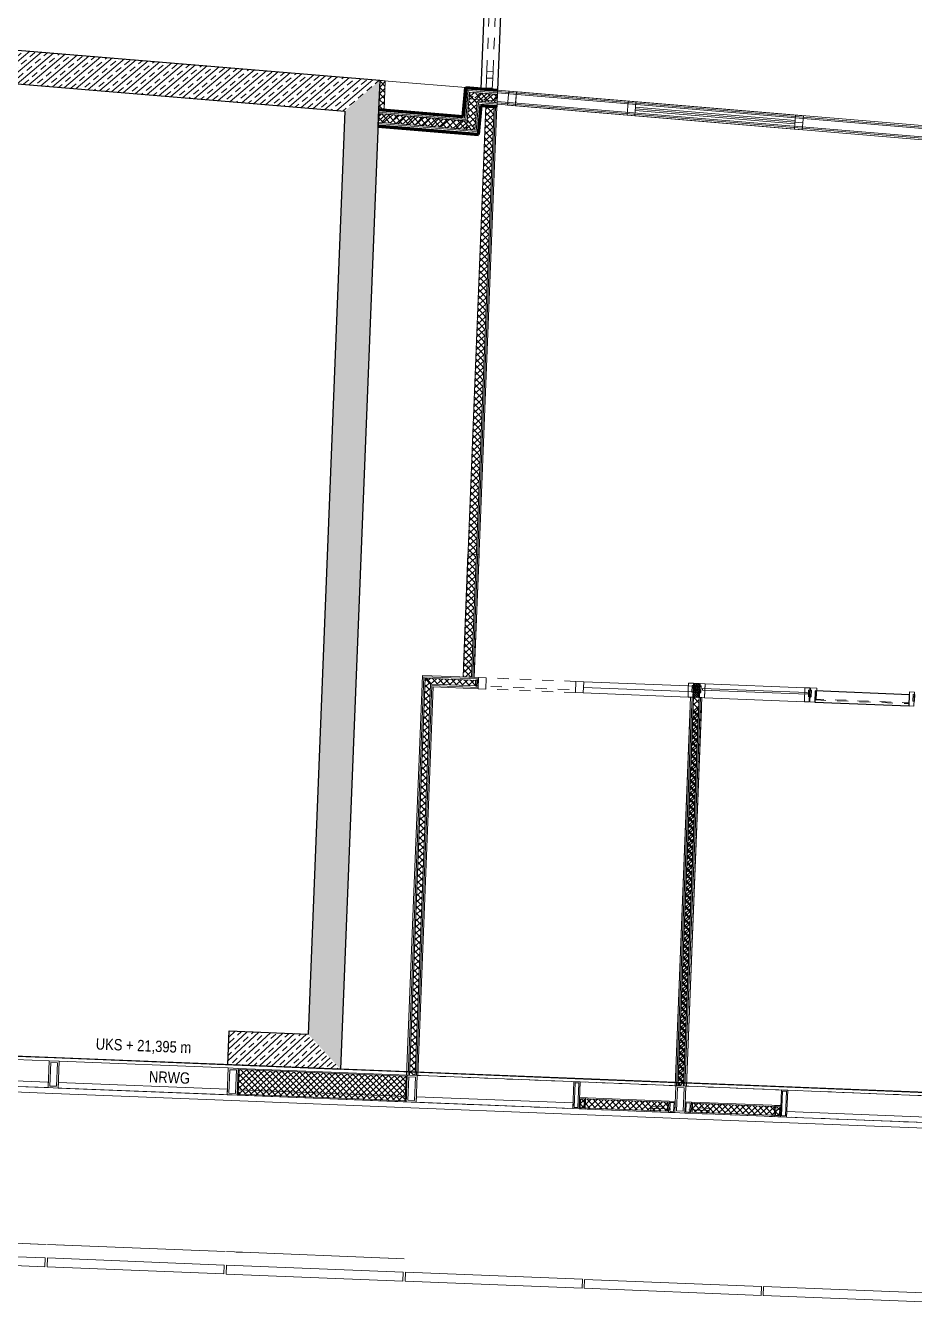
# Model space of a CAD drawing. Header units: metres. Extents: x 66528 to 66676, y 35171 to 35248.
# Drawn here: x 66644.74 to 66652.67, y 35197.26 to 35208.66 of the extents above; entities that cross this region are included whole.
import ezdxf

# ---------------------------------------------------------------- set-up
doc = ezdxf.new("R2010")
doc.units = ezdxf.units.M
doc.header["$LTSCALE"] = 0.00254
for name, pattern in [('Ohne Titel-20', [0.39368, 0.1388888888888889, -0.2547911111111111]), ('Ohne Titel-22', [0.78736, 0.39368, -0.39368]), ('Ohne Titel-23', [0.19685039370078738, 0.1377952755905512, -0.0590551181102362])]:
    doc.linetypes.add(name, pattern=pattern)
for name, color, linetype, lineweight in [('AUSBAU - Darstellungen - Fassade', 7, 'Continuous', 13), ('AUSBAU - Darstellungen - Trockenbau', 7, 'Continuous', 13), ('AUSBAU - Darstellungen - Wände - Mauerwerk', 7, 'Continuous', 25), ('AUSBAU - Objekte - Türen', 7, 'Continuous', 13), ('ROHBAU - Darstellungen - Decken', 150, 'Continuous', 25), ('ROHBAU - Darstellungen - Wände', 7, 'Continuous', 25)]:
    doc.layers.add(name, color=color, linetype=linetype, lineweight=lineweight)
doc.styles.add('Arial Narrow', font='ARIALN.TTF')
pattern_1 = [(45, (0, 0), (0.0264583333333318, -0.0264583333333364), []), (-45, (0.0748354676755763, -0.0748354676755763), (-0.0263285232311339, -0.0265881434355389), [])]
pattern_2 = [(45, (0, 0), (0.0396875, -0.0396875), [])]

# ---------------------------------------------------------------- blocks, each defined once
blk = doc.blocks.new('Gruppe-299-1')
at = {"layer": 'AUSBAU - Objekte - Türen', "linetype": 'Continuous', "flags": 128}
blk.add_lwpolyline([(66648.64765914582, 35202.94652297107), (66648.68742994232, 35203.94573176669), (66648.78729385526, 35203.94032336354), (66648.74752305883, 35202.94111456938)], close=True, dxfattribs=at)
blk = doc.blocks.new('Tür_Kombizone')
at = {"layer": 'AUSBAU - Objekte - Türen', "color": 253, "linetype": 'Ohne Titel-22'}
blk.add_line((-0.3425, -0.075000498585403), (0.4575000000000001, -0.075), dxfattribs=at)
at = {"layer": 'AUSBAU - Objekte - Türen', "flags": 128}
for points in [[(-0.47, 0), (-0.47, -0.1), (-0.4, -0.1), (-0.4, 0)], [(0.4, 0), (0.4, -0.1), (0.47, -0.1), (0.47, 0)]]:
    blk.add_lwpolyline(points, close=True, dxfattribs=at)
at = {"layer": 'AUSBAU - Objekte - Türen', "color": 253, "linetype": 'Ohne Titel-22', "flags": 128}
blk.add_lwpolyline([(0.4, 0), (0.4, -0.1), (-0.4, -0.1), (-0.4, 0)], close=True, dxfattribs=at)
blk = doc.blocks.new('Fassade_BTS_1.60m_Balkon (2D)')
at = {"layer": 'AUSBAU - Darstellungen - Fassade', "linetype": 'Ohne Titel-22'}
blk.add_line((-0.755, 0), (0.755, 0), dxfattribs=at)
at = {"layer": 'AUSBAU - Darstellungen - Fassade', "lineweight": 5, "flags": 128}
blk.add_lwpolyline([(-0.7900004933997989, -1.760003731712698), (-0.7900004933997989, -1.840003731712698), (0.7899995066002012, -1.840003731712698), (0.7899995066002012, -1.760003731712698)], close=True, dxfattribs=at)
blk = doc.blocks.new('Fassade_4.OG_BTS_Dämmpaneel (2D)')
at = {"layer": 'AUSBAU - Darstellungen - Fassade', "linetype": 'Continuous', "lineweight": 5}
h = blk.add_hatch(dxfattribs=at)
h.set_pattern_fill('DÄMMUNG GRAU', color=251, style=0, pattern_type=2)
h.set_pattern_definition(pattern_1)
h.paths.add_polyline_path([(0.01, -0.23), (0.01, -0.01), (1.5, -0.01), (1.5, -0.23)])
at = {"layer": 'AUSBAU - Darstellungen - Fassade'}
for p, q in [((0.01, -0.01), (1.5, -0.01)), ((0.01, -0.23), (0.01, -0.01)), ((1.5, -0.23), (1.5, -0.01)), ((0.01, -0.23), (1.5, -0.23))]:
    blk.add_line(p, q, dxfattribs=at)
at = {"layer": 'AUSBAU - Darstellungen - Fassade', "color": 7, "flags": 128}
blk.add_lwpolyline([(0, 0), (1.509999999999999, 0), (1.509999999999999, -0.24), (0, -0.24)], close=True, dxfattribs=at)
at = {"layer": 'AUSBAU - Darstellungen - Fassade', "flags": 128}
for points in [[(0, 0), (1.509999999999999, 0), (1.509999999999999, -0.24), (0, -0.24)], [(0.01, -0.01), (1.5, -0.01), (1.5, -0.23), (0.01, -0.23)]]:
    blk.add_lwpolyline(points, close=True, dxfattribs=at)
blk = doc.blocks.new('Pfosten ab 1.OG (2D)')
at = {"layer": 'AUSBAU - Darstellungen - Fassade', "flags": 128}
for points in [[(-0.045, 0.1199999999997676), (0.045, 0.1199999999997676), (0.045, -0.1199999999997676), (-0.045, -0.1199999999997676)], [(-0.03, 0.1049999999997676), (0.03, 0.1049999999997676), (0.03, -0.1049999999997676), (-0.03, -0.1049999999997676)]]:
    blk.add_lwpolyline(points, close=True, dxfattribs=at)
blk = doc.blocks.new('Fassade_BTS_1.60m (2D)')
at = {"layer": 'AUSBAU - Darstellungen - Fassade', "linetype": 'Continuous'}
for p, q in [((0.045, 0.24), (1.554999999999999, 0.24)), ((0, -0.05), (1.6, -0.0499999999997676))]:
    blk.add_line(p, q, dxfattribs=at)
at = {"layer": 'AUSBAU - Darstellungen - Fassade'}
for p, q in [((0, 0), (1.6, 0)), ((0.045, 0.0490000000002324), (1.554999999999999, 0.0490000000002324)), ((0.045, 2.324e-13), (0.045, 0.0490000000002324)), ((0.045, 0.049), (1.554999999999999, 0.049)), ((0.045, 2.324e-13), (1.554999999999999, 2.324e-13)), ((1.554999999999999, 2.324e-13), (1.554999999999999, 0.0490000000002324)), ((0.0099995065999683, -1.520003731711571), (1.589999506599968, -1.520003731711571)), ((0.0099995065999683, -1.600003731711571), (0.0099995065999683, -1.520003731711571)), ((1.589999506599968, -1.600003731711571), (1.589999506599968, -1.520003731711571)), ((0.0099995065999683, -1.600003731711571), (1.589999506599968, -1.600003731711571))]:
    blk.add_line(p, q, dxfattribs=at)
at = {"layer": 'AUSBAU - Darstellungen - Fassade', "lineweight": 18}
blk.add_line((0.0064998854059727, -1.400003822710991), (1.593499856462559, -1.400003822711062), dxfattribs=at)
at = {"layer": 'AUSBAU - Darstellungen - Fassade', "lineweight": 5}
for p, q in [((0.1449999810515437, -1.400003822710998), (0.0903844499279512, -1.400003822847029)), ((1.520000058872392, -1.400003822710998), (1.455000059075769, -1.400003822711056))]:
    blk.add_line(p, q, dxfattribs=at)
at = {"layer": 'AUSBAU - Darstellungen - Fassade', "color": 7}
for p in [(0, 0.12), (1.6, 0.12)]:
    blk.add_blockref('Pfosten ab 1.OG (2D)', p, dxfattribs=at)
blk = doc.blocks.new('Fassade_BTS_2.40m_Flügel 0.8m (2D)')
at = {"layer": 'AUSBAU - Darstellungen - Fassade', "linetype": 'Continuous', "lineweight": 5}
h = blk.add_hatch(dxfattribs=at)
h.set_pattern_fill('DÄMMUNG GRAU', color=251, style=0, pattern_type=2)
h.set_pattern_definition(pattern_1)
h.paths.add_polyline_path([(1.509999999999999, 0.09), (2.29, 0.09), (2.29, 0.01), (1.509999999999999, 0.01)])
at = {"layer": 'AUSBAU - Darstellungen - Fassade', "linetype": 'Continuous'}
for p, q in [((0, 0.24), (2.399999999999999, 0.24)), ((2.299999999999999, 0), (2.299999999999999, 0.1)), ((2.299999999999999, 0), (2.299999999999999, 0.1)), ((0, -0.05), (2.399999999999999, -0.05))]:
    blk.add_line(p, q, dxfattribs=at)
at = {"layer": 'AUSBAU - Darstellungen - Fassade'}
blk.add_line((0, 0), (1.6, 0), dxfattribs=at)
blk.add_line((0, 0), (1.6, 0), dxfattribs=at)
at = {"layer": 'AUSBAU - Darstellungen - Fassade', "flags": 128}
for points in [[(1.445, 0.24), (1.5, 0.24), (1.5, 0), (1.445, 0)], [(1.455, 0.23), (1.49, 0.23), (1.49, 0.01), (1.455, 0.01)], [(0.045, 0.05), (1.445, 0.05), (1.445, 0), (0.045, 0)], [(1.5, 0.1), (2.299999999999999, 0.1), (2.299999999999999, 0), (1.5, 0)], [(1.5, 0.1), (1.554999999999999, 0.1), (1.554999999999999, 0), (1.5, 0)], [(1.509999999999999, 0.09), (2.29, 0.09), (2.29, 0.01), (1.509999999999999, 0.01)], [(1.509999999999999, 0.09), (1.544999999999999, 0.09), (1.544999999999999, 0.01), (1.509999999999999, 0.01)], [(2.354999999999999, 0.1), (2.299999999999999, 0.1), (2.299999999999999, 0), (2.354999999999999, 0)], [(2.345, 0.09), (2.31, 0.09), (2.31, 0.01), (2.345, 0.01)]]:
    blk.add_lwpolyline(points, close=True, dxfattribs=at)
at = {"layer": 'AUSBAU - Darstellungen - Fassade', "color": 254, "linetype": 'Ohne Titel-23', "flags": 128}
for points in [[(2.140000018209219, 0.0499952763542533), (2.320000018209218, 0.0499952763542533), (2.320000018209218, 0.0299952763542533), (2.140000018209219, 0.0299952763542533)], [(2.140000018209219, 0.0299952763542533), (2.320000018209218, 0.0299952763542533), (2.320000018209218, -7.0065259933e-06), (2.140000018209219, -7.0065259933e-06)]]:
    blk.add_lwpolyline(points, close=True, dxfattribs=at)
at = {"layer": 'AUSBAU - Darstellungen - Fassade', "color": 7}
for p in [(0, 0.12), (2.399999999999999, 0.12)]:
    blk.add_blockref('Pfosten ab 1.OG (2D)', p, dxfattribs=at)
blk = doc.blocks.new('Aussparung_1.60m')
at = {"layer": 'ROHBAU - Darstellungen - Decken', "linetype": 'Continuous'}
blk.add_line((0, 0.2699999999997677), (1.6, 0.2699999999997677), dxfattribs=at)
blk = doc.blocks.new('Gruppe-442-1')
at = {"layer": 'AUSBAU - Objekte - Türen', "lineweight": 25}
for p, q in [((66648.91222632077, 35209.65725950418), (66648.9499072143, 35210.60388699413)), ((66648.96711955301, 35209.65348285293), (66649.0048004465, 35210.60011034289)), ((66648.85403454237, 35208.19535297078), (66648.90899103168, 35208.19316567048)), ((66648.85005763272, 35208.09543208114), (66648.90501412202, 35208.09324478082)), ((66648.85045532367, 35208.10542417009), (66648.905411813, 35208.10323686979))]:
    blk.add_line(p, q, dxfattribs=at)
at = {"layer": 'AUSBAU - Objekte - Türen', "color": 253, "linetype": 'Ohne Titel-22'}
for p, q in [((66648.85645396696, 35208.25530272219), (66648.91213070185, 35209.65419517738)), ((66648.91140586241, 35208.253), (66648.96708259727, 35209.6518924552))]:
    blk.add_line(p, q, dxfattribs=at)
at = {"layer": 'AUSBAU - Objekte - Türen', "flags": 128}
for points in [[(66648.94937595737, 35210.59940855965), (66648.94698981158, 35210.53945602587), (66649.0019463009, 35210.53726872556), (66649.00433244668, 35210.59722125936)], [(66648.91859206728, 35209.81738992556), (66648.91454217411, 35209.71562296704), (66648.96949866341, 35209.71343566674), (66648.97354855659, 35209.81520262529)], [(66648.91457551086, 35209.71562164022), (66648.91218936507, 35209.65566910643), (66648.96714585439, 35209.65348180613), (66648.96953200016, 35209.71343433993)], [(66648.85406787912, 35208.19535164397), (66648.85645402488, 35208.25530417775), (66648.91141051419, 35208.25311687746), (66648.90902436843, 35208.19316434366)], [(66648.84998366861, 35208.09358605129), (66648.85403454237, 35208.19535297078), (66648.90899103168, 35208.19316567048), (66648.90494015793, 35208.09139875098)]]:
    blk.add_lwpolyline(points, close=True, dxfattribs=at)
blk = doc.blocks.new('BTS_kombi_flurtür_OG4-7')
at = {"layer": 'AUSBAU - Objekte - Türen', "linetype": 'Continuous'}
for p, q in [((-0.6800068180763504, 0.0475006535042681), (0.7499931819236498, 0.0474966880448216)), ((-0.6800067387674824, 0.0775006535041633), (0.7499932612325177, 0.0774966880447168))]:
    blk.add_line(p, q, dxfattribs=at)
at = {"layer": 'AUSBAU - Objekte - Türen', "linetype": 'Continuous', "lineweight": 5, "flags": 128}
for points in [[(-0.7500128478253127, 0.124999992586857), (0.7499871521746871, 0.124999992586857), (0.7499871521746871, -7.413143e-09), (-0.7500128478253127, -7.413143e-09)], [(-0.7500067870602547, 0.1249999925868569), (-0.6800128478253128, 0.1249999925868569), (-0.6800128478253128, -7.4131431e-09), (-0.7500067870602547, -7.4131431e-09)]]:
    blk.add_lwpolyline(points, close=True, dxfattribs=at)
at = {"layer": 'AUSBAU - Objekte - Türen', "flags": 128}
for points in [[(0.7499871521746873, 0.1249943278103533), (0.7499750133678936, -9.517208142e-07), (0.8199750131386815, -5.6721896467e-06), (0.8199871519454749, 0.1249896073415208)], [(1.819987148671016, 0.1249077376552257), (1.819975009864222, -8.75418759418e-05), (1.88997500963501, -9.22623447743e-05), (1.889987148441804, 0.1249030171863932)]]:
    blk.add_lwpolyline(points, close=True, dxfattribs=at)
at = {"layer": 'AUSBAU - Objekte - Türen', "color": 253, "linetype": 'Ohne Titel-22', "flags": 128}
blk.add_lwpolyline([(1.819987148671016, 0.1248460009792425), (1.819975009864222, -8.65975682706e-05), (0.8199750131386815, -1.91961157838e-05), (0.8199871519454749, 0.1249134024317294)], close=True, dxfattribs=at)
at = {"layer": 'AUSBAU - Objekte - Türen', "color": 255, "linetype": 'Continuous', "flags": 128}
blk.add_lwpolyline([(1.819987148671016, 0.1248123184248222), (1.819975009864222, -8.65975682706e-05), (0.8199750131386815, -1.92142876069e-05), (0.8199871519454749, 0.1248797017054859)], close=True, dxfattribs=at)
blk = doc.blocks.new('Glastür - Einzelbüro-2')
at = {"layer": 'AUSBAU - Objekte - Türen', "flags": 128}
for points in [[(0, 0), (0, 0.125), (0.0436999999999826, 0.125), (0.0436999999999826, 0.0519999999999709), (0.0436999999999826, 0)], [(0.9300000000000292, 0.125), (0.8736000000000641, 0.125), (0.8736000000000494, 0.0280000000000582), (0.8863000000000321, 0.0280000000000582), (0.8863000000000466, 5.82e-14), (0.9300000000000292, 5.82e-14)]]:
    blk.add_lwpolyline(points, close=True, dxfattribs=at)
at = {"layer": 'AUSBAU - Objekte - Türen', "color": 255, "linetype": 'Continuous', "lineweight": 25, "flags": 128}
blk.add_lwpolyline([(0.8863000000000466, 0.1000000000000582), (0.8863000000000466, 5.82e-14), (0.0436999999999826, 0), (0.0436999999999826, 0.1)], close=True, dxfattribs=at)
at = {"layer": 'AUSBAU - Objekte - Türen', "linetype": 'Ohne Titel-20', "flags": 128}
blk.add_lwpolyline([(0.8799500000000406, 0.0280000000000582), (0.8799500000000406, 0.0200000000000582), (0.0507760475123068, 0.02), (0.0507760475123068, 0.028)], close=True, dxfattribs=at)
blk = doc.blocks.new('QHohlprofil DIN59410')
at = {"layer": 'AUSBAU - Objekte - Türen', "flags": 128}
for points in [[(-0.025, 0.02, -0.4142135623730951), (-0.02, 0.025), (0.02, 0.025, -0.4142135623730951), (0.025, 0.02), (0.025, -0.02, -0.4142135623730951), (0.02, -0.025), (-0.02, -0.025, -0.4142135623730951), (-0.025, -0.02)], [(-0.021, 0.018, -0.4142135623730951), (-0.018, 0.021), (0.018, 0.021, -0.4142135623730951), (0.021, 0.018), (0.021, -0.018, -0.4142135623730951), (0.018, -0.021), (-0.018, -0.021, -0.4142135623730951), (-0.021, -0.018)]]:
    blk.add_lwpolyline(points, format="xyb", close=True, dxfattribs=at)

msp = doc.modelspace()

# ---------------------------------------------------------------- hatches: boundary and pattern name
at = {"layer": 'AUSBAU - Darstellungen - Trockenbau', "linetype": 'Continuous', "lineweight": 5}
h = msp.add_hatch(dxfattribs=at)
h.set_pattern_fill('MF_IN WAND', color=253, style=0, pattern_type=2)
h.set_pattern_definition([(45, (-66593.29968317233, -34821.13429023799), (0.0282842712474619, -0.0282842712474619), []), (-45.00000000000001, (-66593.15001223699, -34821.28396117334), (-0.0281451653595912, -0.0284226963337624), [])])
h.paths.add_polyline_path([(66647.89976574112, 35208.17423590718), (66647.94962844865, 35208.17006731439), (66647.93927830145, 35207.91002550737), (66647.88941555952, 35207.91419445775)])
h = msp.add_hatch(dxfattribs=at)
h.set_pattern_fill('MF_IN WAND', color=253, angle=85.22070000582998, style=0, pattern_type=2)
h.set_pattern_definition([(130.22070000583, (29151.65342940461, -69262.97754416477), (0.0305425114294652, 0.0258293436924168), []), (40.22070000582998, (29151.81505019426, -69262.84086388772), (0.0259788774778006, -0.0304154224858611), [])])
h.paths.add_polyline_path([(66648.68039115041, 35207.81043131268), (66648.7488815407, 35207.72944324911), (66648.77054416401, 35207.98853911214), (66648.70205377371, 35208.06952717567)])
h = msp.add_hatch(dxfattribs=at)
h.set_pattern_fill('HINTERLEGUNG_FLÄCHEN_TROCKENBAU', color=9, style=0, pattern_type=2)
h.set_pattern_definition(pattern_2)
h.paths.add_polyline_path([(66648.9424854592, 35208.04949252283), (66648.70205377371, 35208.06952717567), (66648.69707270947, 35208.00973659726), (66648.9375145408, 35207.98970109912)])
h = msp.add_hatch(dxfattribs=at)
h.set_pattern_fill('MF_IN WAND', color=253, angle=-4.779299976451032, style=0, pattern_type=2)
h.set_pattern_definition([(40.22070002354896, (-69262.97753514948, -29151.6534508245), (0.0258293437018622, -0.0305425114214773), []), (-49.77929997645104, (-69262.8408548724, -29151.8150716141), (-0.0304154224778271, -0.0259788774872067), [])])
h.paths.add_polyline_path([(66648.7020537737, 35208.06952717567), (66648.77054416398, 35207.98853911214), (66648.94864478952, 35207.97364838136), (66648.95108639057, 35208.04870592563)])
h = msp.add_hatch(dxfattribs=at)
h.set_pattern_fill('MF_IN WAND', color=253, angle=-92.27929999985189, style=0, pattern_type=2)
h.set_pattern_definition([(-47.27929999985187, (-32145.11615565687, 67925.47727687247), (-0.0293867815810299, -0.0271370055147734), []), (-137.2792999998518, (-32145.2716607094, 67925.33367688495), (-0.0272808534352798, 0.029253291025845), [])])
h.paths.add_polyline_path([(66648.92140248885, 35207.93829522848), (66648.84659205898, 35207.94455001828), (66648.643648825, 35202.84576693422), (66648.71858949238, 35202.84278425516)])
h = msp.add_hatch(dxfattribs=at)
h.set_pattern_fill('MF_IN WAND', color=253, angle=-4.779299997382629, style=0, pattern_type=2)
h.set_pattern_definition([(40.22070000261735, (-69262.97754579932, -29151.65342552098), (0.0258293436907042, -0.0305425114309135), []), (-49.77929999738265, (-69262.84086552229, -29151.81504631063), (-0.0304154224873178, -0.0259788774760952), [])])
h.paths.add_polyline_path([(66647.88792274283, 35207.87668842849), (66647.88493710945, 35207.80167636993), (66648.7488815407, 35207.72944324911), (66648.6803911504, 35207.81043131267)])
h = msp.add_hatch(dxfattribs=at)
h.set_pattern_fill('HINTERLEGUNG_FLÄCHEN_TROCKENBAU', color=9, style=0, pattern_type=2)
h.set_pattern_definition(pattern_2)
h.paths.add_polyline_path([(66647.89200317001, 35207.87643051217), (66648.67981818857, 35207.81090895864), (66648.67361241838, 35207.73623922323), (66647.88579739982, 35207.80176077677)])
h = msp.add_hatch(dxfattribs=at)
h.set_pattern_fill('MF_IN WAND', color=253, angle=87.72058340306553, style=0, pattern_type=2)
h.set_pattern_definition([(132.7205834030656, (32144.977927041, -67925.5426921393), (0.0293868368048564, 0.0271369457125288), []), (42.72058340306552, (32145.13343238575, -67925.39909246821), (0.0272807939046886, -0.0292533465424027), [])])
h.paths.add_polyline_path([(66648.16498978008, 35199.28949117124), (66648.21495021747, 35199.28750252967), (66648.35405563073, 35202.78223352033), (66648.30608382737, 35202.83418241043)])
h = msp.add_hatch(dxfattribs=at)
h.set_pattern_fill('MF_IN WAND', color=253, angle=177.7207999736043, style=0, pattern_type=2)
h.set_pattern_definition([(222.7207999736044, (67925.4211878496, 32145.23467646209), (-0.0271370567907274, 0.0293867342305476), []), (132.7207999736043, (67925.27758759075, 32145.39018126405), (0.0292532434243675, 0.0272809044783105), [])])
h.paths.add_polyline_path([(66648.77871969577, 35202.76533166095), (66648.7807081485, 35202.81529210587), (66648.30608382737, 35202.83418241044), (66648.35405563073, 35202.78223352032)])
h = msp.add_hatch(dxfattribs=at)
h.set_pattern_fill('MF_IN WAND', color=253, angle=87.72058340302559, style=0, pattern_type=2)
h.set_pattern_definition([(132.7205834030256, (32144.97792699364, -67925.5426921617), (0.0293868368048753, 0.0271369457125083), []), (42.72058340302559, (32145.13343233839, -67925.39909249064), (0.0272807939046682, -0.0292533465424217), [])])
h.paths.add_polyline_path([(66650.56309077505, 35199.19403637634), (66650.61305121245, 35199.19204773477), (66650.7471850854, 35202.56187922969), (66650.69722464799, 35202.56386787125)])
at = {"layer": 'AUSBAU - Darstellungen - Wände - Mauerwerk', "linetype": 'Continuous', "lineweight": 5}
h = msp.add_hatch(dxfattribs=at)
h.set_pattern_fill('MF_IN WAND', color=253, angle=-92.27918339705074, style=0, pattern_type=2)
h.set_pattern_definition([(312.7208166029493, (34505.3340777704, 103124.614892464), (-0.02938672635437323, -0.02713706531983858), []), (222.7208166029493, (34505.17857301011, 103124.47129216), (-0.02728091296867771, 0.02925323550644331), [])])
h.paths.add_polyline_path([(66650.7511482587, 35202.66180097899), (66650.7011878132, 35202.66378941721), (66650.5630907791, 35199.19403647799), (66650.61305122459, 35199.19204803978)])
at = {"layer": 'AUSBAU - Objekte - Türen', "linetype": 'Continuous', "lineweight": 5}
h = msp.add_hatch(dxfattribs=at)
h.set_pattern_fill('DÄMMUNG GRAU-2', color=8, angle=-2.279183397050701, style=0, pattern_type=2)
h.set_pattern_definition([(42.72081660294931, (66650.58846868949, 35199.20303434799), (0.009563287494120885, -0.00920704817773693), [])])
h.paths.add_polyline_path([(66650.75119861745, 35202.71339546197), (66650.75319943833, 35202.71331582881), (66650.75114913305, 35202.6618009442), (66650.70118868756, 35202.66378938241), (66650.70323899285, 35202.71530426702), (66650.70523741066, 35202.71522472949), (66650.70807866339, 35202.78661254079), (66650.75403987018, 35202.78478327327)])
h = msp.add_hatch(dxfattribs=at)
h.set_pattern_fill('DÄMMUNG GRAU-2-1', color=251, angle=-2.279183397050701, style=0, pattern_type=2)
h.set_pattern_definition([(312.7208166029493, (66650.62239002113, 35199.16630094004), (-0.009325305881769441, -0.01058426148636568), [])])
h.paths.add_polyline_path([(66650.75119861745, 35202.71339546197), (66650.75319943833, 35202.71331582881), (66650.75114913305, 35202.6618009442), (66650.70118868756, 35202.66378938241), (66650.70323899285, 35202.71530426702), (66650.70523741066, 35202.71522472949), (66650.70807866339, 35202.78661254079), (66650.75403987018, 35202.78478327327)])
at = {"layer": 'ROHBAU - Darstellungen - Wände', "linetype": 'Continuous', "lineweight": 5}
h = msp.add_hatch(dxfattribs=at)
h.set_pattern_fill('STAHLBETON 1_5MM', angle=-4.779275414672298, style=0, pattern_type=2)
h.set_pattern_definition([(40.22072458532769, (0, 0), (0.0484300439905181, -0.0572671881540947), []), (40.22072458532769, (0.0258304241063843, -0.0305437624151237), (0.0484300439905181, -0.0572671881540947), [0.06, -0.04])])
h.paths.add_polyline_path([(66644.32500950017, 35208.1720680982), (66644.35000471844, 35208.4710250166), (66647.89975482778, 35208.17423717435), (66647.58857062027, 35207.89920797198)])
h = msp.add_hatch(dxfattribs=at)
h.set_pattern_fill('STAHLBETON 1_5MM', angle=-92.27927541458449, style=0, pattern_type=2)
h.set_pattern_definition([(-47.27927541458447, (0, 0), (-0.0551001936313213, -0.0508819089833597), []), (-47.27927541458447, (-0.0293879842462992, -0.0271381394706135), (-0.0551001936313213, -0.0508819089833597), [0.06, -0.04])])
h.paths.add_polyline_path([(66647.58857062027, 35207.89920797198), (66647.89975482778, 35208.17423717435), (66647.5482993937, 35199.34411095234), (66647.26046781093, 35199.65580371873)])
h = msp.add_hatch(dxfattribs=at)
h.set_pattern_fill('STAHLBETON 1_5MM', angle=-2.279084641091413, style=0, pattern_type=2)
h.set_pattern_definition([(42.72091535890858, (0, 0), (0.0508820924460918, -0.0551000242133102), []), (42.72091535890858, (0.0271382373214471, -0.029387893886293), (0.0508820924460918, -0.0551000242133102), [0.06, -0.04])])
h.paths.add_polyline_path([(66646.54246938293, 35199.38414150173), (66646.55439949552, 35199.68390419522), (66647.26046781093, 35199.65580371874), (66647.54829939369, 35199.34411095234)])

# ---------------------------------------------------------------- linework, layer by layer
at = {"layer": 'AUSBAU - Darstellungen - Trockenbau', "color": 7, "linetype": 'Continuous', "lineweight": 13}
for p, q in [((66648.77773912033, 35208.10056826733), (66647.89974443692, 35208.17397610902)), ((66648.64614595525, 35207.85092534445), (66648.66780857857, 35208.11002120744)), ((66648.65756102031, 35207.83742733386), (66648.67922364362, 35208.09652319684)), ((66648.65756102031, 35207.83742733386), (66648.67922364362, 35208.09652319684)), ((66648.66780857855, 35208.11002120743), (66648.95230719111, 35208.08623469777)), ((66648.6792236436, 35208.09652319684), (66648.9519002576, 35208.07372510705)), ((66648.6792236436, 35208.09652319684), (66648.9519002576, 35208.07372510705)), ((66648.94733346392, 35207.96126513727), (66648.95230933347, 35208.08628528863)), ((66648.94742398897, 35207.93611960922), (66648.95230719111, 35208.08623469777)), ((66648.95230933347, 35208.08628528863), (66661.04926583635, 35207.07479153719)), ((66647.88344429278, 35207.76417034067), (66647.88941555952, 35207.91419445775)), ((66647.88891795394, 35207.90169244799), (66648.65756102031, 35207.83742733385)), ((66647.88891795394, 35207.90169244799), (66648.65756102031, 35207.83742733385)), ((66647.88941555952, 35207.91419445775), (66648.64614595525, 35207.85092534444)), ((66648.84659205898, 35207.94455001828), (66648.643648825, 35202.84576693423)), ((66648.94633929881, 35207.93621029855), (66648.74356971482, 35202.84179002881)), ((66648.76029660575, 35207.71594523853), (66648.78195922905, 35207.97504110157)), ((66648.76029660575, 35207.71594523853), (66648.78195922905, 35207.97504110157)), ((66648.78195922905, 35207.97504110157), (66648.94823785599, 35207.96113879064)), ((66648.78195922905, 35207.97504110157), (66648.94823785599, 35207.96113879064)), ((66648.78312673584, 35207.68894921734), (66648.80478935916, 35207.94804508038)), ((66648.80478935916, 35207.94804508038), (66648.94742398897, 35207.93611960922)), ((66648.84659205898, 35207.94455001828), (66648.94633929881, 35207.93621029855)), ((66648.94733346392, 35207.96126513727), (66661.01532030088, 35206.95219370058)), ((66647.88443950389, 35207.78917436019), (66648.76029660575, 35207.71594523852)), ((66647.88443950389, 35207.78917436019), (66648.76029660575, 35207.71594523852)), ((66647.88344429278, 35207.76417034067), (66648.78312673584, 35207.68894921734)), ((66648.14000956138, 35199.29048549201), (66648.28209792568, 35202.86015685549)), ((66648.78170237485, 35202.84027232832), (66648.28209792568, 35202.86015685549)), ((66648.643648825, 35202.84576693423), (66648.74356971482, 35202.84179002881)), ((66648.78170237485, 35202.84027232832), (66648.77772546941, 35202.74035143849)), ((66648.23993043616, 35199.28650820889), (66648.3780415324, 35202.75625907526)), ((66648.77772546941, 35202.74035143849), (66648.3780415324, 35202.75625907526)), ((66650.53811055637, 35199.19503069711), (66650.67224442931, 35202.56486219203)), ((66650.63803143114, 35199.191053414), (66650.77216530411, 35202.5608849089)), ((66648.23993043616, 35199.28650820889), (66648.14000956138, 35199.29048549201)), ((66650.63803143114, 35199.191053414), (66650.53811055637, 35199.19503069711))]:
    msp.add_line(p, q, dxfattribs=at)
at = {"layer": 'AUSBAU - Darstellungen - Trockenbau', "color": 7, "linetype": 'Continuous', "lineweight": 100}
for p, q in [((66648.64614595525, 35207.85092534445), (66648.66780857857, 35208.11002120744)), ((66648.66780857855, 35208.11002120743), (66648.95230719111, 35208.08623469777)), ((66647.88941555952, 35207.91419445776), (66648.64614595525, 35207.85092534444)), ((66648.78312673584, 35207.68894921734), (66648.80478935916, 35207.94804508038)), ((66648.80478935916, 35207.94804508038), (66648.94742398897, 35207.93611960922)), ((66647.88344429278, 35207.76417034067), (66648.78312673584, 35207.68894921734))]:
    msp.add_line(p, q, dxfattribs=at)
at = {"layer": 'AUSBAU - Darstellungen - Trockenbau', "color": 7, "linetype": 'Continuous', "lineweight": 5}
for p, q in [((66648.66897608536, 35207.82392932326), (66648.69063870866, 35208.08302518626)), ((66648.66897608536, 35207.82392932326), (66648.69063870866, 35208.08302518626)), ((66648.68039115041, 35207.81043131268), (66648.70205377371, 35208.06952717567)), ((66648.68039115041, 35207.81043131268), (66648.70205377371, 35208.06952717567)), ((66648.69063870865, 35208.08302518626), (66648.95149332409, 35208.06121551635)), ((66648.69063870865, 35208.08302518626), (66648.95149332409, 35208.06121551635)), ((66648.7020537737, 35208.06952717567), (66648.95108639057, 35208.04870592563)), ((66648.7020537737, 35208.06952717567), (66648.95108639057, 35208.04870592563)), ((66648.95131415957, 35208.06128125836), (66661.04247672926, 35207.05027196986)), ((66648.95131415957, 35208.06128125836), (66661.04247672926, 35207.05027196986)), ((66648.95181174652, 35208.0737832735), (66661.04587128281, 35207.06253175352)), ((66648.95181174652, 35208.0737832735), (66661.04587128281, 35207.06253175352)), ((66648.92140248885, 35207.93829522848), (66648.71858949238, 35202.84278425516)), ((66648.92140248885, 35207.93829522848), (66648.71858949238, 35202.84278425516)), ((66648.93387089383, 35207.93725276352), (66648.7310796036, 35202.84228714197)), ((66648.93387089383, 35207.93725276352), (66648.7310796036, 35202.84228714197)), ((66648.7488815407, 35207.72944324911), (66648.77054416401, 35207.98853911214)), ((66648.7488815407, 35207.72944324911), (66648.77054416401, 35207.98853911214)), ((66648.77054416398, 35207.98853911214), (66648.94864478952, 35207.97364838136)), ((66648.77054416398, 35207.98853911214), (66648.94864478952, 35207.97364838136)), ((66648.7717116708, 35207.70244722793), (66648.7933742941, 35207.96154309097)), ((66648.7717116708, 35207.70244722793), (66648.7933742941, 35207.96154309097)), ((66648.7933742941, 35207.96154309097), (66648.9478309225, 35207.94862919993)), ((66648.7933742941, 35207.96154309097), (66648.9478309225, 35207.94862919993)), ((66648.94783105089, 35207.97376715241), (66661.01871485442, 35206.96445348424)), ((66648.94783105089, 35207.97376715241), (66661.01871485442, 35206.96445348424)), ((66648.94832863785, 35207.98626916755), (66661.02210940798, 35206.9767132679)), ((66648.94832863785, 35207.98626916755), (66661.02210940798, 35206.9767132679)), ((66647.88493710945, 35207.80167636993), (66648.7488815407, 35207.72944324911)), ((66647.88493710945, 35207.80167636993), (66648.7488815407, 35207.72944324911)), ((66647.88792274283, 35207.87668842849), (66648.6803911504, 35207.81043131267)), ((66647.88792274283, 35207.87668842849), (66648.6803911504, 35207.81043131267)), ((66647.88842034839, 35207.88919043824), (66648.66897608536, 35207.82392932325)), ((66647.88842034839, 35207.88919043824), (66648.66897608536, 35207.82392932325)), ((66647.88394189834, 35207.77667235043), (66648.7717116708, 35207.70244722792)), ((66647.88394189834, 35207.77667235043), (66648.7717116708, 35207.70244722792)), ((66648.15249967072, 35199.28998833162), (66648.29409087653, 35202.84716963297)), ((66648.15249967072, 35199.28998833162), (66648.29409087653, 35202.84716963297)), ((66648.16498978008, 35199.28949117124), (66648.30608382737, 35202.83418241043)), ((66648.16498978008, 35199.28949117124), (66648.30608382737, 35202.83418241043)), ((66648.21495021747, 35199.28750252967), (66648.35405563073, 35202.78223352033)), ((66648.21495021747, 35199.28750252967), (66648.35405563073, 35202.78223352033)), ((66648.78120526166, 35202.82778221709), (66648.29409087653, 35202.84716963297)), ((66648.78120526166, 35202.82778221709), (66648.29409087653, 35202.84716963297)), ((66648.7807081485, 35202.81529210587), (66648.30608382737, 35202.83418241044)), ((66648.7807081485, 35202.81529210587), (66648.30608382737, 35202.83418241044)), ((66648.77871969577, 35202.76533166095), (66648.35405563073, 35202.78223352032)), ((66648.77871969577, 35202.76533166095), (66648.35405563073, 35202.78223352032)), ((66648.22744032682, 35199.28700536928), (66648.36604858153, 35202.76924629779)), ((66648.22744032682, 35199.28700536928), (66648.36604858153, 35202.76924629779)), ((66648.7782225826, 35202.75284154971), (66648.36604858156, 35202.76924629779)), ((66648.7782225826, 35202.75284154971), (66648.36604858156, 35202.76924629779)), ((66650.55060066571, 35199.19453353673), (66650.68473453866, 35202.56436503163)), ((66650.55060066571, 35199.19453353673), (66650.68473453866, 35202.56436503163)), ((66650.56309077505, 35199.19403637634), (66650.69722464799, 35202.56386787125)), ((66650.56309077505, 35199.19403637634), (66650.69722464799, 35202.56386787125)), ((66650.61305121245, 35199.19204773477), (66650.7471850854, 35202.56187922969)), ((66650.61305121245, 35199.19204773477), (66650.7471850854, 35202.56187922969)), ((66650.6255413218, 35199.19155057438), (66650.75967519474, 35202.5613820693)), ((66650.6255413218, 35199.19155057438), (66650.75967519474, 35202.5613820693))]:
    msp.add_line(p, q, dxfattribs=at)
at = {"layer": 'AUSBAU - Darstellungen - Trockenbau', "color": 253, "linetype": 'Ohne Titel-22', "lineweight": 13}
msp.add_line((66650.57852551425, 35198.95323195607), (66648.18042451928, 35199.04868675095), dxfattribs=at)
at = {"layer": 'AUSBAU - Darstellungen - Trockenbau', "color": 7, "linetype": 'Continuous', "lineweight": 13, "flags": 128}
msp.add_lwpolyline([(66647.89976574112, 35208.17423590718), (66647.94962844865, 35208.17006731439), (66647.93927830145, 35207.91002550737), (66647.88941555952, 35207.91419445775)], close=True, dxfattribs=at)
at = {"layer": 'AUSBAU - Darstellungen - Trockenbau', "linetype": 'Continuous', "lineweight": 13, "flags": 128}
for points in [[(66648.9424854592, 35208.04949252283), (66648.70205377371, 35208.06952717567), (66648.69707270947, 35208.00973659726), (66648.9375145408, 35207.98970109912)], [(66647.89200317001, 35207.87643051217), (66648.67981818857, 35207.81090895864), (66648.67361241838, 35207.73623922323), (66647.88579739982, 35207.80176077677)]]:
    msp.add_lwpolyline(points, close=True, dxfattribs=at)
at = {"layer": 'AUSBAU - Darstellungen - Wände - Mauerwerk', "color": 7, "linetype": 'Continuous', "lineweight": 13}
for p, q in [((66650.67620759047, 35202.66478363632), (66650.53811055636, 35199.1950306971)), ((66650.77612848145, 35202.66080675989), (66650.63803144734, 35199.19105382067)), ((66650.67620759047, 35202.66478363632), (66650.77612848145, 35202.66080675989))]:
    msp.add_line(p, q, dxfattribs=at)
at = {"layer": 'AUSBAU - Darstellungen - Wände - Mauerwerk', "color": 7, "linetype": 'Continuous', "lineweight": 5}
for p, q in [((66650.68869770183, 35202.66428652676), (66650.55060066773, 35199.19453358755)), ((66650.68869770183, 35202.66428652676), (66650.55060066773, 35199.19453358755)), ((66650.7011878132, 35202.66378941721), (66650.5630907791, 35199.19403647799)), ((66650.7011878132, 35202.66378941721), (66650.5630907791, 35199.19403647799)), ((66650.7511482587, 35202.66180097899), (66650.61305122459, 35199.19204803978)), ((66650.7511482587, 35202.66180097899), (66650.61305122459, 35199.19204803978)), ((66650.76363837007, 35202.66130386943), (66650.62554133596, 35199.19155093023)), ((66650.76363837007, 35202.66130386943), (66650.62554133596, 35199.19155093023))]:
    msp.add_line(p, q, dxfattribs=at)
at = {"layer": 'AUSBAU - Darstellungen - Wände - Mauerwerk', "color": 253, "linetype": 'Ohne Titel-22', "lineweight": 13}
msp.add_line((66650.5785264984, 35198.95323212054), (66652.97662788187, 35198.85778708617), dxfattribs=at)
at = {"layer": 'AUSBAU - Objekte - Türen', "linetype": 'Continuous'}
for p, q in [((66650.18282872267, 35207.92063797562), (66651.67760492738, 35207.79565143123)), ((66650.73015943344, 35202.76271530745), (66649.72095859786, 35202.80288586699)), ((66650.72618215016, 35202.66279442876), (66649.71698131472, 35202.70296499219)), ((66650.72815647382, 35202.71275563971), (66649.71896996423, 35202.752925629))]:
    msp.add_line(p, q, dxfattribs=at)
at = {"layer": 'AUSBAU - Objekte - Türen'}
msp.add_line((66648.78170237482, 35202.84027232832), (66648.7777250917, 35202.74035145352), dxfattribs=at)
at = {"layer": 'AUSBAU - Objekte - Türen', "flags": 128}
for points in [[(66650.18803671448, 35207.98292293814), (66650.17762073086, 35207.85835301311), (66650.10787083702, 35207.86418466882), (66650.11827943561, 35207.98874720513)], [(66648.75572831003, 35202.8162936033), (66648.75373966846, 35202.7663331659), (66648.7662297778, 35202.76583600551), (66648.76821841937, 35202.81579644291)], [(66648.76871557976, 35202.82828655225), (66648.76573261741, 35202.75334589616), (66648.77822272676, 35202.75284873576), (66648.78120568911, 35202.82778939186)], [(66650.70116372661, 35202.78888934043), (66650.69619263108, 35202.6639882267), (66650.65252720172, 35202.6657261217), (66650.65543032151, 35202.73866837212), (66650.65749829725, 35202.79062723543)], [(66650.75119861745, 35202.71339546197), (66650.75319943833, 35202.71331582881), (66650.75114913305, 35202.6618009442), (66650.70118868756, 35202.66378938241), (66650.70323899285, 35202.71530426702), (66650.70523741066, 35202.71522472949), (66650.70807866339, 35202.78661254079), (66650.75403987018, 35202.78478327327)], [(66650.75611782553, 35202.78670215356), (66650.7061597831, 35202.78869049613), (66650.70536425019, 35202.7687023574), (66650.707362668, 35202.76862281987), (66650.70807866339, 35202.78661254079), (66650.75403987018, 35202.78478327327), (66650.7533238748, 35202.76679355235), (66650.75532229262, 35202.76671401483)], [(66650.76111628508, 35202.78650321362), (66650.75614518955, 35202.66160209989), (66650.7998106189, 35202.65986420489), (66650.8027137387, 35202.73280645531), (66650.80478171444, 35202.78476531862)], [(66651.71681716439, 35202.70593044843), (66650.78125874847, 35202.74316590719), (66650.780662217, 35202.72817777354), (66651.71622063292, 35202.69094231478)], [(66651.69667470102, 35202.74926775486), (66651.69170360547, 35202.62436664113), (66651.73536903482, 35202.62262874613), (66651.73827215462, 35202.69557099655), (66651.74034013036, 35202.74752985986)]]:
    msp.add_lwpolyline(points, close=True, dxfattribs=at)
at = {"layer": 'AUSBAU - Objekte - Türen', "linetype": 'Continuous', "lineweight": 5, "flags": 128}
for points in [[(66651.69667470102, 35202.74926775486), (66650.80478171444, 35202.78476531862), (66650.7998106189, 35202.65986420489), (66651.69170360547, 35202.62436664113)], [(66650.70297812433, 35202.70874982281), (66650.70536425019, 35202.7687023574), (66650.69038009834, 35202.76929873039), (66650.68799397249, 35202.7093461958)], [(66650.76792758977, 35202.70616481786), (66650.77031371562, 35202.76611735244), (66650.75532469568, 35202.76671391918), (66650.75293856981, 35202.70676138459)], [(66651.72716550813, 35202.66798690898), (66651.729551634, 35202.72793944357), (66651.75453185674, 35202.72694522446), (66651.75214573088, 35202.66699268987)], [(66652.66142518443, 35202.63080314038), (66652.6638113103, 35202.69075567497), (66652.67879944394, 35202.6901591435), (66652.67641331808, 35202.63020660892)]]:
    msp.add_lwpolyline(points, close=True, dxfattribs=at)
at = {"layer": 'ROHBAU - Darstellungen - Decken', "linetype": 'Continuous'}
for p, q in [((66648.90777558947, 35210.73916807275), (66648.8026863182, 35208.09874426877)), ((66649.05222161325, 35210.59663763687), (66648.95230719332, 35208.08623472438)), ((66648.8026863182, 35208.09874426877), (66648.95230719332, 35208.08623472438))]:
    msp.add_line(p, q, dxfattribs=at)
at = {"layer": 'ROHBAU - Darstellungen - Decken'}
msp.add_line((66670.99640650222, 35198.41080115718), (66615.91988768632, 35200.60297263366), dxfattribs=at)
at = {"layer": 'ROHBAU - Darstellungen - Wände', "color": 7, "linetype": 'Continuous', "lineweight": 25}
for p, q in [((66644.35000471844, 35208.4710250166), (66647.89975482778, 35208.17423717435)), ((66644.32500950017, 35208.1720680982), (66647.58857062027, 35207.89920797198)), ((66647.89975482778, 35208.17423717435), (66647.5482993937, 35199.34411095234)), ((66647.58857062027, 35207.89920797198), (66647.26046781093, 35199.65580371873))]:
    msp.add_line(p, q, dxfattribs=at)
at = {"layer": 'ROHBAU - Darstellungen - Wände', "linetype": 'Continuous', "lineweight": 25}
for p, q in [((66646.54246938293, 35199.38414150173), (66646.55439949552, 35199.68390419522)), ((66646.55439949552, 35199.68390419522), (66647.26046781093, 35199.65580371874)), ((66646.54246938293, 35199.38414150173), (66647.54829939369, 35199.34411095234))]:
    msp.add_line(p, q, dxfattribs=at)

# ---------------------------------------------------------------- block references
at = {"layer": 'AUSBAU - Darstellungen - Fassade', "color": 7}
for name, p, rotation in [('Fassade_BTS_1.60m (2D)', (66643.38472387023, 35199.23959552275), 357.7207), ('Aussparung_1.60m', (66643.38472387023, 35199.23959552278), 357.7207), ('Fassade_BTS_1.60m (2D)', (66644.98345799638, 35199.17596224623), 357.7207), ('Aussparung_1.60m', (66644.98345799638, 35199.17596224628), 357.7207), ('Fassade_BTS_1.60m (2D)', (66646.58219212253, 35199.11232896971), 357.7207), ('Aussparung_1.60m', (66646.58219212253, 35199.11232896977), 357.7207), ('Fassade_4.OG_BTS_Dämmpaneel (2D)', (66646.63620190685, 35199.35036928816), 357.7207), ('Fassade_BTS_1.60m_Balkon (2D)', (66648.98983830323, 35199.25668917388), 357.7207), ('Fassade_BTS_2.40m_Flügel 0.8m (2D)', (66648.18092624868, 35199.0486956932), 357.7207000004734), ('Aussparung_1.60m', (66648.18092624868, 35199.04869569327), 357.7207), ('Aussparung_1.60m', (66649.77966037483, 35198.98506241674), 357.7207), ('Fassade_BTS_1.60m_Balkon (2D)', (66650.58857242938, 35199.19305589737), 357.7207), ('Fassade_BTS_1.60m_Balkon (2D)', (66652.18730655553, 35199.12942262086), 357.7207), ('Aussparung_1.60m', (66651.37839450098, 35198.92142914025), 357.7207)]:
    msp.add_blockref(name, p, dxfattribs=dict(at, rotation=rotation))
at = {"layer": 'AUSBAU - Darstellungen - Fassade', "color": 7, "xscale": -1, "rotation": 357.7207000004734}
msp.add_blockref('Fassade_BTS_2.40m_Flügel 0.8m (2D)', (66652.97712862713, 35198.85779586373), dxfattribs=at)
at = {"layer": 'AUSBAU - Objekte - Türen', "color": 7}
for name in ['Gruppe-442-1', 'Gruppe-299-1']:
    msp.add_blockref(name, (0, 0), dxfattribs=at)
at = {"layer": 'AUSBAU - Objekte - Türen', "color": 7, "xscale": -1}
for name, p, rotation in [('BTS_kombi_flurtür_OG4-7', (66650.92500697832, 35207.79586957867), 355.2207), ('Tür_Kombizone', (66649.25133041566, 35202.82157732183), 357.7208000553717), ('Glastür - Einzelbüro-2', (66652.66962936547, 35202.5854449515), 357.7208166029493)]:
    msp.add_blockref(name, p, dxfattribs=dict(at, rotation=rotation))
at = {"layer": 'AUSBAU - Objekte - Türen', "rotation": 357.7208166029493}
msp.add_blockref('QHohlprofil DIN59410', (66650.72899265216, 35202.73374300569), dxfattribs=at)

# ---------------------------------------------------------------- texts
at = {"layer": 'AUSBAU - Darstellungen - Fassade', "color": 92, "insert": (66645.84142210845, 35199.32729397032), "char_height": 0.1010561342592593, "attachment_point": 1, "rotation": 357.72069999678035, "line_spacing_factor": 0.9589485213581601, "style": 'Arial Narrow'}
msp.add_mtext('NRWG', dxfattribs=at)
at = {"layer": 'ROHBAU - Darstellungen - Decken', "color": 7, "insert": (66645.36656294603, 35199.61984667417), "char_height": 0.1010561342592593, "attachment_point": 1, "rotation": 357.7208, "line_spacing_factor": 0.9589485213581601, "style": 'Arial Narrow'}
msp.add_mtext('UKS + 21,395 m', dxfattribs=at)

doc.saveas('drawing.dxf')
